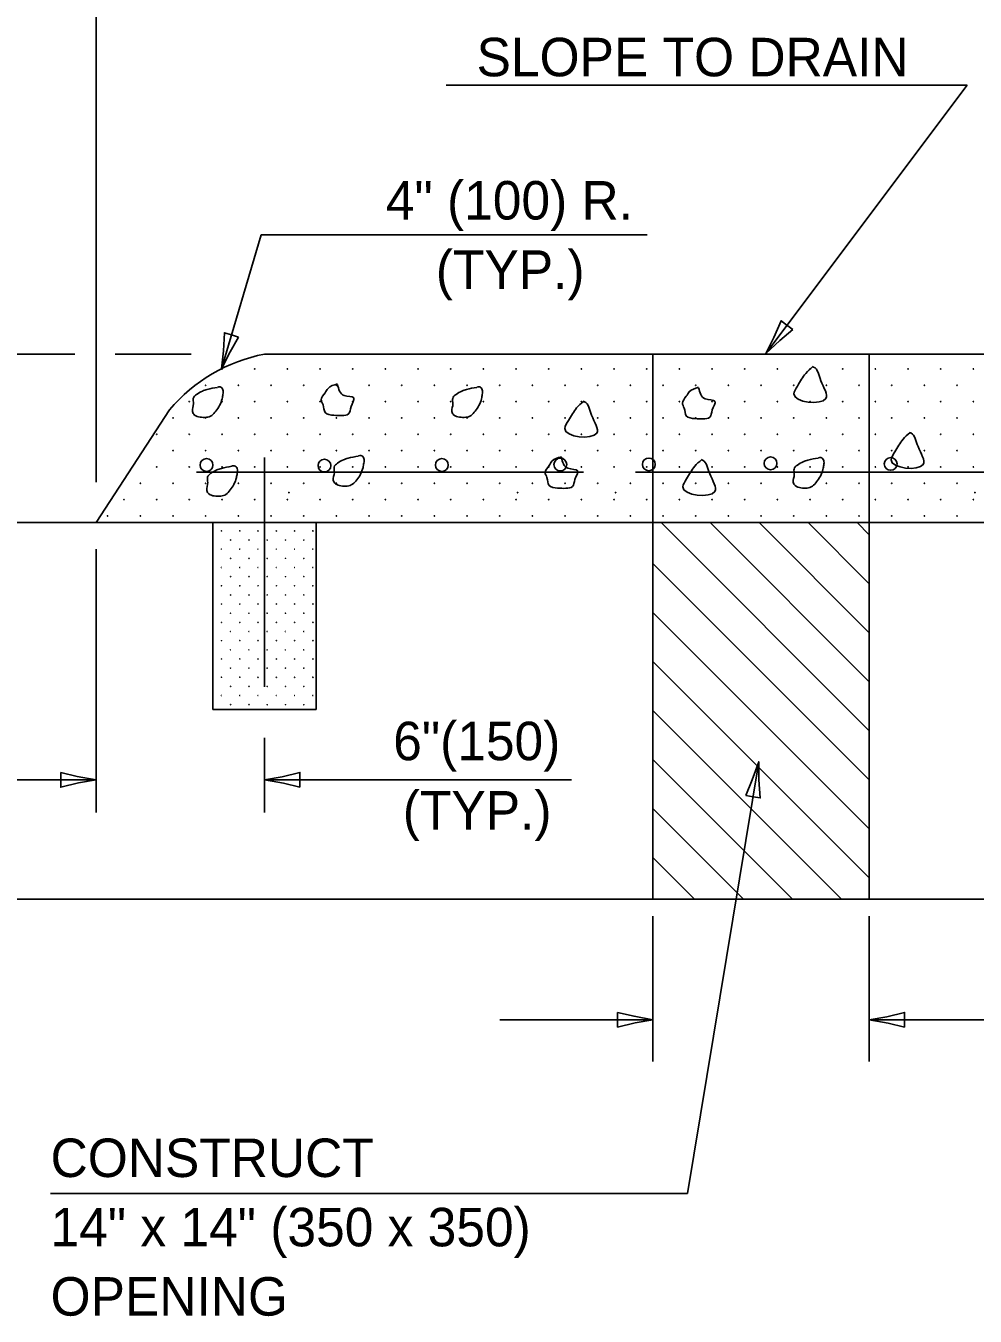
# Model space of a CAD drawing. Extents: x 0 to 2.83, y 0 to 1.83.
# Drawn here: x 0.3395 to 0.6527, y 1.0382 to 1.4639 of the extents above; entities that cross this region are included whole.
import ezdxf

# ---------------------------------------------------------------- set-up
doc = ezdxf.new("R2010")
doc.units = 0
for name, color, linetype in [('RD_Pr_Roadway_Dimensions', 7, 'Continuous'), ('RD_Pr_Roadway_Items', 7, 'Continuous'), ('RD_Pr_Roadway_Notes', 7, 'Continuous')]:
    doc.layers.add(name, color=color, linetype=linetype)

msp = doc.modelspace()

# ---------------------------------------------------------------- linework, layer by layer
at = {"layer": 'RD_Pr_Roadway_Dimensions'}
for p, q in [((0.36269, 1.31329), (0.36269, 1.62409)), ((0.41716, 1.39487), (0.40402, 1.35072)), ((0.41717, 1.39487), (0.54449, 1.39487)), ((0.35566, 1.35555), (0.26128, 1.35555)), ((0.39402, 1.35555), (0.36894, 1.35555)), ((0.36269, 1.20438), (0.36269, 1.29124)), ((0.41827, 1.20438), (0.41827, 1.22901)), ((0.31219, 1.21513), (0.36269, 1.21513)), ((0.51947, 1.21513), (0.41827, 1.21513)), ((0.5464, 1.17016), (0.5464, 1.12218)), ((0.61773, 1.17016), (0.61773, 1.12218)), ((0.4959, 1.136), (0.5464, 1.136)), ((0.61774, 1.136), (0.70704, 1.136))]:
    msp.add_line(p, q, dxfattribs=at)
for points in [[(0.40968, 1.3612), (0.40735, 1.3619), (0.40501, 1.3626), (0.40471, 1.3566), (0.40402, 1.35072), (0.40688, 1.35636)], [(0.35103, 1.21757), (0.35102, 1.21513), (0.35102, 1.21269), (0.35686, 1.21412), (0.36269, 1.21513), (0.35647, 1.21627)], [(0.42993, 1.21269), (0.42994, 1.21513), (0.42994, 1.21757), (0.4241, 1.21614), (0.41827, 1.21513), (0.42449, 1.214)], [(0.53474, 1.13844), (0.53474, 1.136), (0.53474, 1.13356), (0.54057, 1.13499), (0.5464, 1.136), (0.54018, 1.13713)], [(0.6294, 1.13356), (0.6294, 1.136), (0.6294, 1.13844), (0.62357, 1.13701), (0.61774, 1.136), (0.62396, 1.13487)]]:
    msp.add_lwpolyline(points, close=True, dxfattribs=at)
at = {"layer": 'RD_Pr_Roadway_Items'}
for p, q in [((0.41827, 1.35555), (0.94689, 1.35555)), ((0.5464, 1.17581), (0.5464, 1.35555)), ((0.61773, 1.17581), (0.61773, 1.35555)), ((0.36269, 1.29997), (0.38692, 1.33717)), ((0.41827, 1.32149), (0.41827, 1.24581)), ((0.39587, 1.31657), (0.52343, 1.31657)), ((0.54068, 1.31657), (0.66929, 1.31657)), ((0.36269, 1.29997), (0.27081, 1.29997)), ((0.36269, 1.29997), (0.68259, 1.29997)), ((0.40119, 1.29997), (0.40119, 1.23831)), ((0.43532, 1.29997), (0.43532, 1.23831)), ((0.61773, 1.23131), (0.54908, 1.29997)), ((0.61773, 1.24746), (0.56523, 1.29997)), ((0.61773, 1.26364), (0.58141, 1.29997)), ((0.61773, 1.27984), (0.59761, 1.29997)), ((0.61773, 1.29599), (0.61376, 1.29997)), ((0.61773, 1.21513), (0.5464, 1.28647)), ((0.61773, 1.19896), (0.5464, 1.27029)), ((0.61773, 1.18281), (0.5464, 1.25414)), ((0.40119, 1.23831), (0.43532, 1.23831)), ((0.60856, 1.17581), (0.5464, 1.23796)), ((0.59238, 1.17581), (0.5464, 1.22181)), ((0.57623, 1.17581), (0.5464, 1.20563)), ((0.56006, 1.17581), (0.5464, 1.18948)), ((0.24553, 1.17581), (1.15918, 1.17581))]:
    msp.add_line(p, q, dxfattribs=at)
for centre, radius in [((0.39912, 1.31897), 0.00211), ((0.43802, 1.31879), 0.00211), ((0.47675, 1.31897), 0.00211), ((0.51583, 1.31914), 0.00211), ((0.54503, 1.31917), 0.00211), ((0.58518, 1.31952), 0.00211), ((0.62481, 1.31934), 0.00211), ((0.40406, 1.29724), 0.0000427), ((0.40707, 1.29422), 0.0000427), ((0.41009, 1.29724), 0.0000427), ((0.41311, 1.29422), 0.0000427), ((0.41612, 1.29724), 0.0000427), ((0.41914, 1.29422), 0.0000427), ((0.42216, 1.29724), 0.0000427), ((0.42517, 1.29422), 0.0000427), ((0.42819, 1.29724), 0.0000427), ((0.43121, 1.29422), 0.0000427), ((0.43422, 1.29724), 0.0000427), ((0.40406, 1.29121), 0.0000427), ((0.41009, 1.29121), 0.0000427), ((0.41612, 1.29121), 0.0000427), ((0.42216, 1.29121), 0.0000427), ((0.42819, 1.29121), 0.0000427), ((0.43422, 1.29121), 0.0000427), ((0.40707, 1.28819), 0.0000427), ((0.41311, 1.28819), 0.0000427), ((0.41914, 1.28819), 0.0000427), ((0.42517, 1.28819), 0.0000427), ((0.43121, 1.28819), 0.0000427), ((0.40406, 1.28517), 0.0000427), ((0.40707, 1.28216), 0.0000427), ((0.41009, 1.28517), 0.0000427), ((0.41311, 1.28216), 0.0000427), ((0.41612, 1.28517), 0.0000427), ((0.41914, 1.28216), 0.0000427), ((0.42216, 1.28517), 0.0000427), ((0.42517, 1.28216), 0.0000427), ((0.42819, 1.28517), 0.0000427), ((0.43121, 1.28216), 0.0000427), ((0.43422, 1.28517), 0.0000427), ((0.40406, 1.27914), 0.0000427), ((0.41009, 1.27914), 0.0000427), ((0.41612, 1.27914), 0.0000427), ((0.42216, 1.27914), 0.0000427), ((0.42819, 1.27914), 0.0000427), ((0.43422, 1.27914), 0.0000427), ((0.40406, 1.27311), 0.0000427), ((0.40707, 1.27612), 0.0000427), ((0.41009, 1.27311), 0.0000427), ((0.41311, 1.27612), 0.0000427), ((0.41612, 1.27311), 0.0000427), ((0.41914, 1.27612), 0.0000427), ((0.42216, 1.27311), 0.0000427), ((0.42517, 1.27612), 0.0000427), ((0.42819, 1.27311), 0.0000427), ((0.43121, 1.27612), 0.0000427), ((0.43422, 1.27311), 0.0000427), ((0.40707, 1.27009), 0.0000427), ((0.41311, 1.27009), 0.0000427), ((0.41914, 1.27009), 0.0000427), ((0.42517, 1.27009), 0.0000427), ((0.43121, 1.27009), 0.0000427), ((0.40406, 1.26707), 0.0000427), ((0.41009, 1.26707), 0.0000427), ((0.41612, 1.26707), 0.0000427), ((0.42216, 1.26707), 0.0000427), ((0.42819, 1.26707), 0.0000427), ((0.43422, 1.26707), 0.0000427), ((0.40406, 1.26104), 0.0000427), ((0.40707, 1.26406), 0.0000427), ((0.41009, 1.26104), 0.0000427), ((0.41311, 1.26406), 0.0000427), ((0.41612, 1.26104), 0.0000427), ((0.41914, 1.26406), 0.0000427), ((0.42216, 1.26104), 0.0000427), ((0.42517, 1.26406), 0.0000427), ((0.42819, 1.26104), 0.0000427), ((0.43121, 1.26406), 0.0000427), ((0.43422, 1.26104), 0.0000427), ((0.40707, 1.25802), 0.0000427), ((0.41311, 1.25802), 0.0000427), ((0.41914, 1.25802), 0.0000427), ((0.42517, 1.25802), 0.0000427), ((0.43121, 1.25802), 0.0000427), ((0.40406, 1.25501), 0.0000427), ((0.40707, 1.25199), 0.0000427), ((0.41009, 1.25501), 0.0000427), ((0.41311, 1.25199), 0.0000427), ((0.41612, 1.25501), 0.0000427), ((0.41914, 1.25199), 0.0000427), ((0.42216, 1.25501), 0.0000427), ((0.42517, 1.25199), 0.0000427), ((0.42819, 1.25501), 0.0000427), ((0.43121, 1.25199), 0.0000427), ((0.43422, 1.25501), 0.0000427), ((0.40406, 1.24897), 0.0000427), ((0.41009, 1.24897), 0.0000427), ((0.41612, 1.24897), 0.0000427), ((0.42216, 1.24897), 0.0000427), ((0.42819, 1.24897), 0.0000427), ((0.43422, 1.24897), 0.0000427), ((0.40406, 1.24294), 0.0000427), ((0.40707, 1.24596), 0.0000427), ((0.41009, 1.24294), 0.0000427), ((0.41311, 1.24596), 0.0000427), ((0.41612, 1.24294), 0.0000427), ((0.41914, 1.24596), 0.0000427), ((0.42216, 1.24294), 0.0000427), ((0.42517, 1.24596), 0.0000427), ((0.42819, 1.24294), 0.0000427), ((0.43121, 1.24596), 0.0000427), ((0.43422, 1.24294), 0.0000427), ((0.40707, 1.23992), 0.0000427), ((0.41311, 1.23992), 0.0000427), ((0.41914, 1.23992), 0.0000427), ((0.42517, 1.23992), 0.0000427), ((0.43121, 1.23992), 0.0000427)]:
    msp.add_circle(centre, radius, dxfattribs=at)
msp.add_ellipse((0.42814, 1.30275), major_axis=(-0.0537, 0), ratio=0.999998, start_param=4.897444, end_param=5.587699, dxfattribs=at)
for centre in [(0.40423, 1.35067), (0.41501, 1.35067), (0.42579, 1.35067), (0.43656, 1.35067), (0.44734, 1.35067), (0.45812, 1.35067), (0.46889, 1.35067), (0.47967, 1.35067), (0.49045, 1.35067), (0.50123, 1.35067), (0.512, 1.35067), (0.52278, 1.35067), (0.53356, 1.35067), (0.54434, 1.35067), (0.55511, 1.35067), (0.56589, 1.35067), (0.57667, 1.35067), (0.58744, 1.35067), (0.59822, 1.35067), (0.609, 1.35067), (0.61978, 1.35067), (0.63055, 1.35067), (0.64133, 1.35067), (0.65211, 1.35067), (0.39884, 1.34528), (0.40962, 1.34528), (0.4204, 1.34528), (0.43117, 1.34528), (0.44195, 1.34528), (0.45273, 1.34528), (0.46351, 1.34528), (0.47428, 1.34528), (0.48506, 1.34528), (0.49584, 1.34528), (0.50661, 1.34528), (0.51739, 1.34528), (0.52817, 1.34528), (0.53895, 1.34528), (0.54972, 1.34528), (0.5605, 1.34528), (0.57128, 1.34528), (0.58206, 1.34528), (0.59283, 1.34528), (0.60361, 1.34528), (0.61439, 1.34528), (0.62516, 1.34528), (0.63594, 1.34528), (0.64672, 1.34528), (0.39345, 1.33989), (0.40423, 1.33989), (0.41501, 1.33989), (0.42579, 1.33989), (0.43656, 1.33989), (0.44734, 1.33989), (0.45812, 1.33989), (0.46889, 1.33989), (0.47967, 1.33989), (0.49045, 1.33989), (0.50123, 1.33989), (0.512, 1.33989), (0.52278, 1.33989), (0.53356, 1.33989), (0.54434, 1.33989), (0.55511, 1.33989), (0.56589, 1.33989), (0.57667, 1.33989), (0.58744, 1.33989), (0.59822, 1.33989), (0.609, 1.33989), (0.61978, 1.33989), (0.63055, 1.33989), (0.64133, 1.33989), (0.65211, 1.33989), (0.38807, 1.3345), (0.39884, 1.3345), (0.40962, 1.3345), (0.4204, 1.3345), (0.43117, 1.3345), (0.44195, 1.3345), (0.45273, 1.3345), (0.46351, 1.3345), (0.47428, 1.3345), (0.48506, 1.3345), (0.49584, 1.3345), (0.50661, 1.3345), (0.51739, 1.3345), (0.52817, 1.3345), (0.53895, 1.3345), (0.54972, 1.3345), (0.5605, 1.3345), (0.57128, 1.3345), (0.58206, 1.3345), (0.59283, 1.3345), (0.60361, 1.3345), (0.61439, 1.3345), (0.62516, 1.3345), (0.63594, 1.3345), (0.64672, 1.3345), (0.38268, 1.32912), (0.39345, 1.32912), (0.40423, 1.32912), (0.41501, 1.32912), (0.42579, 1.32912), (0.43656, 1.32912), (0.44734, 1.32912), (0.45812, 1.32912), (0.46889, 1.32912), (0.47967, 1.32912), (0.49045, 1.32912), (0.50123, 1.32912), (0.512, 1.32912), (0.52278, 1.32912), (0.53356, 1.32912), (0.54434, 1.32912), (0.55511, 1.32912), (0.56589, 1.32912), (0.57667, 1.32912), (0.58744, 1.32912), (0.59822, 1.32912), (0.609, 1.32912), (0.61978, 1.32912), (0.63055, 1.32912), (0.64133, 1.32912), (0.65211, 1.32912), (0.38807, 1.32373), (0.39884, 1.32373), (0.40962, 1.32373), (0.4204, 1.32373), (0.43117, 1.32373), (0.44195, 1.32373), (0.45273, 1.32373), (0.46351, 1.32373), (0.47428, 1.32373), (0.48506, 1.32373), (0.49584, 1.32373), (0.50661, 1.32373), (0.51739, 1.32373), (0.52817, 1.32373), (0.53895, 1.32373), (0.54972, 1.32373), (0.5605, 1.32373), (0.57128, 1.32373), (0.58206, 1.32373), (0.59283, 1.32373), (0.60361, 1.32373), (0.61439, 1.32373), (0.62516, 1.32373), (0.63594, 1.32373), (0.64672, 1.32373), (0.38268, 1.31834), (0.39345, 1.31834), (0.40423, 1.31834), (0.41501, 1.31834), (0.42579, 1.31834), (0.43656, 1.31834), (0.44734, 1.31834), (0.45812, 1.31834), (0.46889, 1.31834), (0.47967, 1.31834), (0.49045, 1.31834), (0.50123, 1.31834), (0.512, 1.31834), (0.52278, 1.31834), (0.53356, 1.31834), (0.54434, 1.31834), (0.55511, 1.31834), (0.56589, 1.31834), (0.57667, 1.31834), (0.58744, 1.31834), (0.59822, 1.31834), (0.609, 1.31834), (0.61978, 1.31834), (0.63055, 1.31834), (0.64133, 1.31834), (0.65211, 1.31834), (0.37729, 1.31295), (0.38807, 1.31295), (0.39884, 1.31295), (0.40962, 1.31295), (0.4204, 1.31295), (0.43117, 1.31295), (0.44195, 1.31295), (0.45273, 1.31295), (0.46351, 1.31295), (0.47428, 1.31295), (0.48506, 1.31295), (0.49584, 1.31295), (0.50661, 1.31295), (0.51739, 1.31295), (0.52817, 1.31295), (0.53895, 1.31295), (0.54972, 1.31295), (0.5605, 1.31295), (0.57128, 1.31295), (0.58206, 1.31295), (0.59283, 1.31295), (0.60361, 1.31295), (0.61439, 1.31295), (0.62516, 1.31295), (0.63594, 1.31295), (0.64672, 1.31295), (0.3719, 1.30756), (0.38268, 1.30756), (0.39345, 1.30756), (0.40423, 1.30756), (0.41501, 1.30756), (0.42579, 1.30756), (0.42629, 1.30991), (0.43656, 1.30756), (0.44734, 1.30756), (0.45812, 1.30756), (0.46889, 1.30756), (0.47967, 1.30756), (0.49045, 1.30756), (0.50123, 1.30756), (0.50173, 1.30991), (0.512, 1.30756), (0.52278, 1.30756), (0.53356, 1.30756), (0.53406, 1.30991), (0.54434, 1.30756), (0.55511, 1.30756), (0.56589, 1.30756), (0.57667, 1.30756), (0.58744, 1.30756), (0.59822, 1.30756), (0.609, 1.30756), (0.61978, 1.30756), (0.63055, 1.30756), (0.64133, 1.30756), (0.65211, 1.30756), (0.65261, 1.30991), (0.36651, 1.30217), (0.37729, 1.30217), (0.38807, 1.30217), (0.39884, 1.30217), (0.40962, 1.30217), (0.4204, 1.30217), (0.43117, 1.30217), (0.44195, 1.30217), (0.45273, 1.30217), (0.46351, 1.30217), (0.47428, 1.30217), (0.48506, 1.30217), (0.49584, 1.30217), (0.50661, 1.30217), (0.51739, 1.30217), (0.52817, 1.30217), (0.53895, 1.30217), (0.54972, 1.30217), (0.5605, 1.30217), (0.57128, 1.30217), (0.58206, 1.30217), (0.59283, 1.30217), (0.60361, 1.30217), (0.61439, 1.30217), (0.62516, 1.30217), (0.63594, 1.30217), (0.64672, 1.30217)]:
    msp.add_ellipse(centre, major_axis=(0.0000762, 0), ratio=0.999998, dxfattribs=at)
for points in [[(0.59906, 1.35137), (0.59681, 1.34922), (0.59408, 1.34504), (0.59288, 1.34244), (0.60346, 1.34089), (0.60176, 1.34679), (0.59938, 1.3513), (0.59896, 1.35147)], [(0.44235, 1.34572), (0.43922, 1.34424), (0.43827, 1.34279), (0.43697, 1.34049), (0.43757, 1.33887), (0.43827, 1.33627), (0.44112, 1.33539), (0.44382, 1.33532), (0.446, 1.33584), (0.44682, 1.33824), (0.4477, 1.34112), (0.4445, 1.34192), (0.44235, 1.34557)], [(0.40272, 1.34459), (0.39932, 1.34389), (0.39779, 1.34337), (0.39587, 1.34227), (0.39474, 1.34097), (0.39482, 1.33922), (0.39449, 1.33662), (0.39517, 1.33547), (0.39699, 1.33479), (0.39909, 1.33472), (0.40082, 1.33532), (0.40222, 1.33677), (0.40344, 1.33859), (0.40427, 1.34084), (0.40454, 1.34227), (0.40454, 1.34382), (0.40359, 1.34477), (0.40282, 1.34469)], [(0.48827, 1.34459), (0.4849, 1.34389), (0.48337, 1.34337), (0.48142, 1.34227), (0.48032, 1.34097), (0.4804, 1.33922), (0.48005, 1.33662), (0.48072, 1.33547), (0.48257, 1.33479), (0.48465, 1.33472), (0.48637, 1.33532), (0.48777, 1.33677), (0.489, 1.33859), (0.48985, 1.34084), (0.4901, 1.34227), (0.4901, 1.34382), (0.48915, 1.34477), (0.4884, 1.34469)], [(0.56146, 1.34462), (0.55833, 1.34312), (0.55738, 1.34167), (0.55608, 1.33939), (0.55668, 1.33774), (0.55738, 1.33517), (0.56023, 1.33429), (0.56293, 1.33422), (0.56511, 1.33474), (0.56596, 1.33714), (0.56683, 1.33999), (0.56363, 1.34079), (0.56146, 1.34447)], [(0.52345, 1.33994), (0.5212, 1.33779), (0.51848, 1.33362), (0.51728, 1.33102), (0.52785, 1.32947), (0.52615, 1.33537), (0.52378, 1.33987), (0.52338, 1.34004)], [(0.63114, 1.32962), (0.62889, 1.32747), (0.62619, 1.32329), (0.62496, 1.32069), (0.63554, 1.31914), (0.63384, 1.32504), (0.63146, 1.32954), (0.63106, 1.32972)], [(0.4492, 1.32192), (0.4458, 1.32122), (0.44427, 1.32069), (0.44232, 1.31959), (0.44122, 1.31829), (0.4413, 1.31654), (0.44095, 1.31394), (0.44165, 1.31279), (0.44347, 1.31212), (0.44557, 1.31204), (0.44727, 1.31264), (0.4487, 1.31409), (0.44992, 1.31592), (0.45075, 1.31817), (0.45102, 1.31959), (0.45102, 1.32114), (0.45007, 1.32209), (0.4493, 1.32202)], [(0.51618, 1.32169), (0.51305, 1.32022), (0.5121, 1.31877), (0.5108, 1.31649), (0.5114, 1.31484), (0.5121, 1.31227), (0.51495, 1.31137), (0.51765, 1.31129), (0.51983, 1.31184), (0.52065, 1.31424), (0.52155, 1.31709), (0.51835, 1.31789), (0.51618, 1.32154)], [(0.56241, 1.32069), (0.56016, 1.31857), (0.55745, 1.31437), (0.55623, 1.31179), (0.56683, 1.31022), (0.56511, 1.31612), (0.56276, 1.32062), (0.56233, 1.32082)], [(0.60088, 1.32127), (0.59751, 1.32059), (0.59598, 1.32004), (0.59403, 1.31894), (0.59293, 1.31764), (0.59301, 1.31589), (0.59266, 1.31332), (0.59333, 1.31217), (0.59518, 1.31147), (0.59726, 1.31139), (0.59898, 1.31202), (0.60038, 1.31347), (0.60161, 1.31529), (0.60246, 1.31754), (0.60271, 1.31894), (0.60271, 1.32052), (0.60176, 1.32147), (0.60101, 1.32139)], [(0.40742, 1.31857), (0.40402, 1.31787), (0.40249, 1.31734), (0.40057, 1.31624), (0.39944, 1.31494), (0.39952, 1.31319), (0.39919, 1.31059), (0.39987, 1.30944), (0.40169, 1.30877), (0.40379, 1.30869), (0.40552, 1.30929), (0.40692, 1.31074), (0.40814, 1.31257), (0.40897, 1.31482), (0.40924, 1.31624), (0.40924, 1.31779), (0.40829, 1.31874), (0.40752, 1.31867)]]:
    msp.add_spline(points, degree=3, dxfattribs=at)
at = {"layer": 'RD_Pr_Roadway_Notes'}
for p, q in [((0.47814, 1.44428), (0.65006, 1.44428)), ((0.65006, 1.44428), (0.58358, 1.3558)), ((0.58129, 1.22108), (0.55777, 1.07871)), ((0.55777, 1.07871), (0.34768, 1.07871))]:
    msp.add_line(p, q, dxfattribs=at)
for points in [[(0.59254, 1.36365), (0.59059, 1.36512), (0.58864, 1.36659), (0.58628, 1.36106), (0.58358, 1.3558), (0.58822, 1.36009)], [(0.57698, 1.20997), (0.57939, 1.20957), (0.5818, 1.20917), (0.58134, 1.21516), (0.58129, 1.22108), (0.57916, 1.21513)]]:
    msp.add_lwpolyline(points, close=True, dxfattribs=at)

# ---------------------------------------------------------------- texts
at = {"layer": 'RD_Pr_Roadway_Dimensions'}
for s, p in [('4" (100) R.', (0.45827, 1.39995)), ('(TYP.)', (0.47477, 1.37709)), ('6"(150)', (0.46071, 1.2216)), ('(TYP.)', (0.46387, 1.19874))]:
    msp.add_text(s, height=0.0127, dxfattribs=at).set_placement(p)
at = {"layer": 'RD_Pr_Roadway_Notes'}
for s, p in [('SLOPE TO DRAIN', (0.48821, 1.4472)), ('CONSTRUCT', (0.34768, 1.08411)), ('14" x 14" (350 x 350)', (0.34768, 1.06125)), ('OPENING', (0.34768, 1.03839))]:
    msp.add_text(s, height=0.0127, dxfattribs=at).set_placement(p)

doc.saveas('drawing.dxf')
